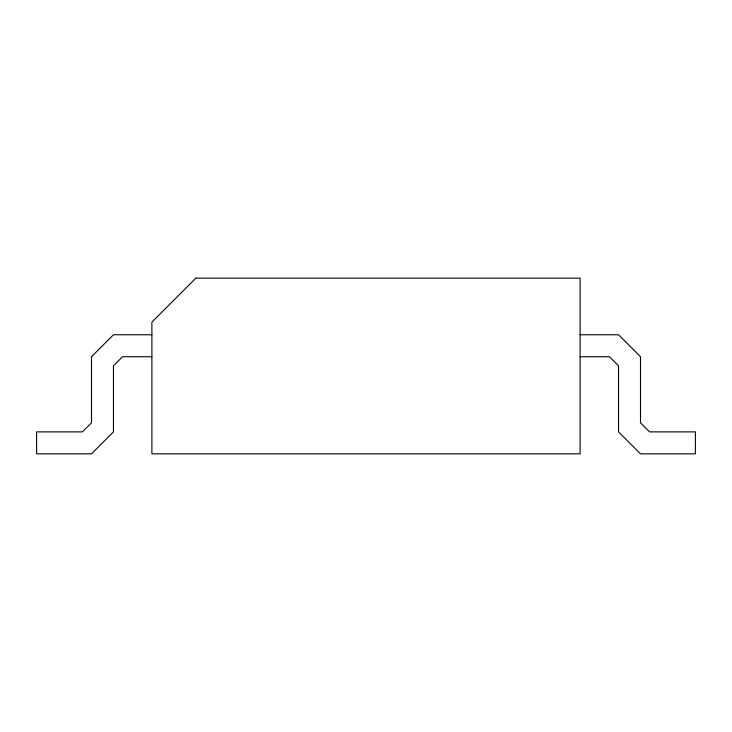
<?xml version="1.0" encoding="UTF-8"?>
<svg xmlns="http://www.w3.org/2000/svg" width="732" height="732" viewBox="0 0 732 732"><rect width="100%" height="100%" fill="white"/><g stroke="black" fill="none" stroke-linecap="round" stroke-linejoin="round"><path stroke-width="1.1" d="M151.89 334.762L113.46 334.762L91.5 356.722L91.5 422.785L82.405 431.88L36.6 431.88L36.6 453.84L91.5 453.84L113.46 431.88L113.46 365.817L122.555 356.722L151.89 356.722M580.11 334.762L618.54 334.762L640.5 356.722L640.5 422.785L649.595 431.88L695.4 431.88L695.4 453.84L640.5 453.84L618.54 431.88L618.54 365.817L609.445 356.722L580.11 356.722M195.81 278.16L151.89 322.08L151.89 453.84L580.11 453.84L580.11 278.16L195.81 278.16"/></g></svg>
